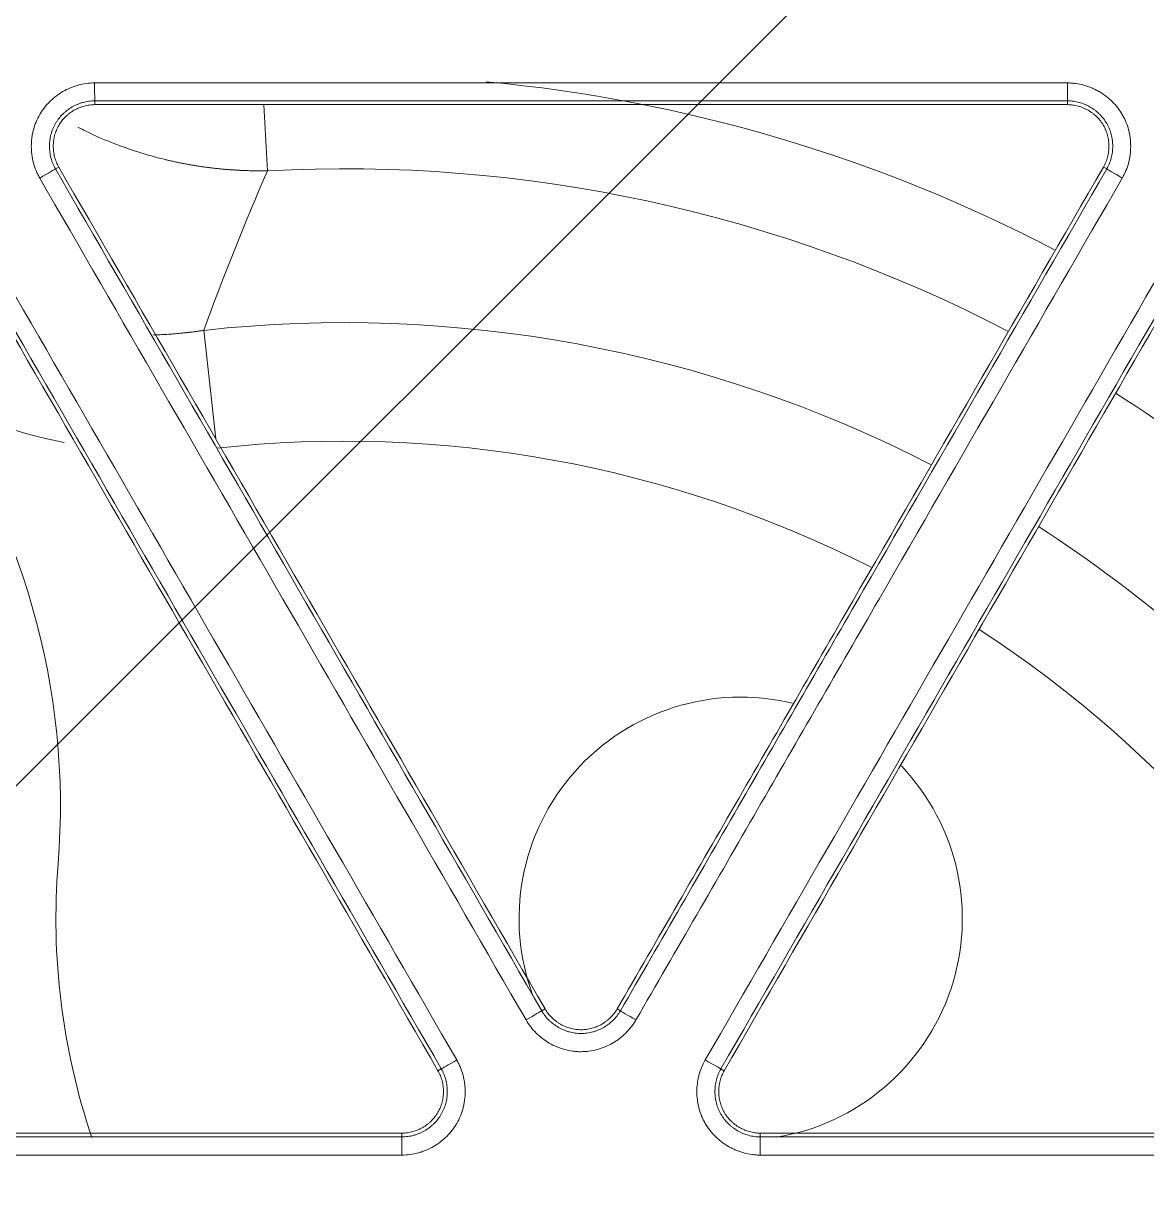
# Model space of a CAD drawing. Header units: inches. Extents: x 405346 to 489838, y -25612 to 14934.
# Drawn here: x 467194.61 to 467224.14, y 4260.79 to 4291.63 of the extents above; entities that cross this region are included whole.
import ezdxf

# ---------------------------------------------------------------- set-up
doc = ezdxf.new("R2010")
doc.units = ezdxf.units.IN
doc.header["$LTSCALE"] = 200
doc.header["$MEASUREMENT"] = 0
doc.layers.add('SS-EQ', color=2, linetype='Continuous', lineweight=20)

# ---------------------------------------------------------------- blocks, each defined once
blk = doc.blocks.new('4way무풍')
at = {"layer": 'SS-EQ'}
for p, q in [((330.224, 330.224), (-339.635, -339.635)), ((-47.784, -31.834), (-47.784, -31.934)), ((-43.244, -33.674), (-43.337, -31.936)), ((-22.209, -31.934), (-22.209, -31.834)), ((-48.732, -33.575), (-48.818, -33.625)), ((-21.175, -33.625), (-21.262, -33.575)), ((-44.917, -37.871), (-44.603, -40.726)), ((-36.031, -55.774), (-35.944, -55.724)), ((-34.049, -55.724), (-33.963, -55.774)), ((-38.76, -57.349), (-38.673, -57.299)), ((-31.32, -57.299), (-31.233, -57.349)), ((-39.708, -59.091), (-39.708, -58.991)), ((-30.286, -58.991), (-30.286, -59.091))]:
    blk.add_line(p, q, dxfattribs=at)
for centre, radius, start, end in [((-41.225, -71.404), 40.246, 62.3475, 84.6733), ((-41.225, -71.404), 37.784, 62.4994, 93.063), ((-41.225, -71.404), 33.735, 62.804, 96.2833), ((-67.642, -50.386), 18.954, 355.4037, 36.6822), ((-41.225, -71.404), 37.784, 26.937, 57.5368), ((-41.225, -71.404), 30.616, 63.0874, 96.2833), ((-41.225, -71.404), 33.735, 23.7166, 57.2436), ((-41.225, -71.404), 30.616, 23.7166, 56.9612), ((-30.8, -53.348), 5.828, 76.5113, 200.4075), ((-30.8, -53.348), 5.828, 279.2138, 43.5488), ((-30.8, -53.348), 18.006, 175.4037, 198.6645)]:
    blk.add_arc(centre, radius, start, end, dxfattribs=at)
for centre, major_axis, ratio, start_param, end_param in [((-47.784, -31.36), (0, 0.474), 0.008071, 1.575772, 3.106685), ((-22.209, -31.36), (0, 0.474), 0.00368, 1.576145, 3.106686), ((-49.228, -33.862), (-0.41, -0.237), 0.000501, 1.560947, 3.106686), ((-20.765, -33.862), (-0.41, 0.237), 0.006725, 0.034907, 1.570738), ((-36.441, -56.01), (0.41, 0.237), 0.00535, 4.702787, 6.248278), ((-33.552, -56.01), (-0.41, 0.237), 0.010809, 0.034902, 1.571054), ((-38.263, -57.062), (-0.41, -0.237), 0.005342, 0.034907, 1.560886), ((-31.73, -57.062), (0.41, -0.237), 0.010847, 4.713027, 6.248277), ((-39.708, -59.564), (0, 0.474), 0.006087, 0.034964, 1.580791), ((-30.286, -59.564), (0, 0.474), 0.004599, 0.034907, 1.580984)]:
    blk.add_ellipse(centre, major_axis=major_axis, ratio=ratio, start_param=start_param, end_param=end_param, dxfattribs=at)
for points, knots in [([(-0.032, -346.294), (-6.969, -346.294), (-13.906, -346.294), (-27.78, -346.294), (-34.717, -346.294), (-55.528, -346.294), (-69.403, -346.294), (-97.151, -346.294), (-111.025, -346.294), (-138.774, -346.294), (-152.648, -346.294), (-180.396, -346.294), (-194.27, -346.294), (-215.082, -346.294), (-222.019, -346.294), (-235.893, -346.294), (-242.83, -346.294), (-253.236, -346.294), (-256.704, -346.293), (-263.641, -346.293), (-267.11, -346.294), (-272.313, -346.294), (-274.047, -346.294), (-276.648, -346.294), (-277.515, -346.294), (-279.25, -346.294), (-280.117, -346.293), (-281.418, -346.293), (-281.851, -346.293), (-282.718, -346.293), (-283.152, -346.293), (-283.802, -346.293), (-284.019, -346.294), (-284.453, -346.294), (-284.669, -346.294), (-285.103, -346.294), (-285.32, -346.293), (-285.753, -346.291), (-285.97, -346.288), (-286.62, -346.277), (-287.053, -346.265), (-287.92, -346.232), (-288.353, -346.21), (-289.653, -346.133), (-290.519, -346.062), (-291.817, -345.929), (-292.25, -345.88), (-292.899, -345.799), (-293.116, -345.771), (-293.548, -345.713), (-294.627, -345.561), (-295.697, -345.382), (-298.249, -344.898), (-299.929, -344.504), (-302.417, -343.81), (-304.065, -343.313), (-305.692, -342.746), (-308.116, -341.843), (-309.711, -341.172), (-311.481, -340.336), (-311.677, -340.242), (-312.069, -340.051), (-312.265, -339.955), (-312.85, -339.663), (-313.238, -339.464), (-314.393, -338.857), (-315.91, -338.018), (-317.384, -337.119), (-318.837, -336.19), (-319.553, -335.711), (-320.962, -334.724), (-322.351, -333.708), (-324.369, -332.095), (-326.323, -330.394), (-327.582, -329.2), (-328.355, -328.435), (-328.586, -328.204), (-328.815, -327.971), (-328.968, -327.815), (-329.044, -327.737), (-329.423, -327.345), (-329.723, -327.029), (-330.61, -326.073), (-331.762, -324.777), (-333.398, -322.77), (-334.43, -321.391), (-335.932, -319.291), (-336.873, -317.851), (-338.196, -315.627), (-339.047, -314.124), (-339.838, -312.58), (-340.313, -311.601), (-340.454, -311.306), (-340.593, -311.01), (-340.685, -310.813), (-340.731, -310.713), (-340.958, -310.218), (-341.135, -309.821), (-341.654, -308.624), (-342.309, -307.019), (-343.186, -304.583), (-343.7, -302.939), (-344.419, -300.46), (-344.828, -298.788), (-345.336, -296.251), (-345.487, -295.401), (-345.755, -293.691), (-345.871, -292.831), (-345.994, -291.749), (-346.017, -291.533), (-346.062, -291.099), (-346.083, -290.882), (-346.143, -290.23), (-346.178, -289.796), (-346.239, -288.927), (-346.265, -288.493), (-346.307, -287.624), (-346.324, -287.19), (-346.342, -286.538), (-346.347, -286.321), (-346.354, -285.886), (-346.356, -285.669), (-346.359, -285.235), (-346.359, -285.017), (-346.359, -284.583), (-346.359, -284.366), (-346.358, -283.714), (-346.358, -283.28), (-346.358, -282.411), (-346.358, -281.976), (-346.358, -280.673), (-346.358, -279.804), (-346.359, -278.066), (-346.359, -277.197), (-346.359, -274.59), (-346.359, -272.852), (-346.358, -264.163), (-346.358, -257.211), (-346.359, -236.356), (-346.359, -222.453), (-346.359, -194.646), (-346.359, -180.743), (-346.359, -152.936), (-346.359, -139.033), (-346.359, -111.226), (-346.359, -69.517), (-346.359, -27.807), (-346.359, 0)], [0, 0, 0, 0, 0.03125, 0.03125, 0.0625, 0.0625, 0.125, 0.125, 0.1875, 0.1875, 0.25, 0.25, 0.3125, 0.3125, 0.34375, 0.34375, 0.375, 0.375, 0.390625, 0.390625, 0.40625, 0.40625, 0.414063, 0.414063, 0.417969, 0.417969, 0.421875, 0.421875, 0.423828, 0.423828, 0.425781, 0.425781, 0.426758, 0.426758, 0.427734, 0.427734, 0.428711, 0.428711, 0.429688, 0.429688, 0.431641, 0.431641, 0.433594, 0.433594, 0.4375, 0.4375, 0.439453, 0.439453, 0.44043, 0.44043, 0.441406, 0.445313, 0.445313, 0.453125, 0.453125, 0.457031, 0.460938, 0.460938, 0.46875, 0.46875, 0.469727, 0.469727, 0.470703, 0.470703, 0.472656, 0.472656, 0.476563, 0.480469, 0.480469, 0.484375, 0.484375, 0.488281, 0.492188, 0.496094, 0.5, 0.5, 0.500977, 0.501465, 0.501465, 0.501953, 0.501953, 0.503906, 0.503906, 0.507813, 0.511719, 0.515625, 0.515625, 0.523438, 0.523438, 0.527344, 0.53125, 0.53125, 0.532227, 0.532715, 0.532715, 0.533203, 0.533203, 0.535156, 0.535156, 0.539063, 0.542969, 0.546875, 0.546875, 0.554688, 0.554688, 0.558594, 0.558594, 0.5625, 0.5625, 0.563477, 0.563477, 0.564453, 0.564453, 0.566406, 0.566406, 0.568359, 0.568359, 0.570313, 0.570313, 0.571289, 0.571289, 0.572266, 0.572266, 0.573242, 0.573242, 0.574219, 0.574219, 0.576172, 0.576172, 0.578125, 0.578125, 0.582031, 0.582031, 0.585938, 0.585938, 0.59375, 0.59375, 0.625, 0.625, 0.6875, 0.6875, 0.75, 0.75, 0.8125, 0.8125, 0.875, 1, 1, 1, 1]), ([(-345.164, 0), (-345.164, -27.72), (-345.163, -69.3), (-345.162, -110.879), (-345.161, -138.599), (-345.16, -152.459), (-345.158, -180.179), (-345.157, -194.038), (-345.154, -221.758), (-345.152, -235.618), (-345.147, -256.408), (-345.146, -263.338), (-345.145, -272), (-345.144, -273.733), (-345.144, -276.331), (-345.144, -277.198), (-345.143, -278.93), (-345.142, -279.796), (-345.142, -281.096), (-345.141, -281.529), (-345.141, -282.395), (-345.141, -282.828), (-345.141, -283.694), (-345.141, -284.128), (-345.14, -284.777), (-345.139, -284.994), (-345.136, -285.427), (-345.134, -285.643), (-345.124, -286.293), (-345.113, -286.726), (-345.08, -287.592), (-345.06, -288.025), (-345.009, -288.891), (-344.978, -289.324), (-344.926, -289.973), (-344.898, -290.298), (-344.868, -290.623), (-344.847, -290.839), (-344.836, -290.947), (-344.736, -291.92), (-344.629, -292.78), (-344.379, -294.49), (-344.236, -295.341), (-343.754, -297.876), (-343.361, -299.547), (-342.665, -302.025), (-342.166, -303.667), (-341.312, -306.101), (-340.67, -307.704), (-340.162, -308.899), (-339.901, -309.494), (-339.629, -310.087), (-339.446, -310.481), (-339.353, -310.678), (-338.885, -311.657), (-338.495, -312.43), (-337.684, -313.955), (-337.263, -314.706), (-336.391, -316.189), (-335.94, -316.919), (-335.007, -318.36), (-334.525, -319.069), (-333.532, -320.468), (-332.508, -321.846), (-330.881, -323.85), (-329.735, -325.144), (-328.853, -326.098), (-328.555, -326.413), (-328.177, -326.804), (-328.101, -326.882), (-327.949, -327.038), (-327.721, -327.27), (-327.491, -327.501), (-326.721, -328.264), (-325.466, -329.454), (-323.518, -331.15), (-321.504, -332.756), (-320.119, -333.767), (-318.711, -334.749), (-317.997, -335.224), (-316.546, -336.146), (-315.81, -336.593), (-314.315, -337.455), (-313.557, -337.871), (-312.595, -338.371), (-312.305, -338.52), (-312.014, -338.667), (-311.819, -338.764), (-311.722, -338.813), (-311.235, -339.053), (-310.844, -339.241), (-309.666, -339.791), (-308.875, -340.139), (-307.283, -340.8), (-305.68, -341.425), (-303.244, -342.258), (-301.598, -342.743), (-299.114, -343.417), (-297.436, -343.797), (-294.888, -344.259), (-294.033, -344.395), (-292.957, -344.543), (-292.742, -344.571), (-292.31, -344.625), (-291.663, -344.704), (-291.015, -344.771), (-289.72, -344.892), (-288.856, -344.954), (-287.56, -345.019), (-287.128, -345.036), (-286.48, -345.054), (-286.264, -345.059), (-285.831, -345.067), (-285.615, -345.069), (-285.183, -345.073), (-284.967, -345.074), (-284.534, -345.075), (-284.318, -345.075), (-283.67, -345.076), (-283.237, -345.076), (-282.589, -345.076), (-282.373, -345.076), (-281.94, -345.076), (-281.724, -345.076), (-281.075, -345.076), (-280.643, -345.077), (-279.346, -345.077), (-278.481, -345.078), (-276.752, -345.079), (-275.887, -345.079), (-273.293, -345.079), (-271.563, -345.08), (-262.916, -345.081), (-255.998, -345.082), (-242.162, -345.085), (-235.244, -345.086), (-221.408, -345.089), (-214.49, -345.09), (-193.736, -345.092), (-179.9, -345.094), (-152.228, -345.096), (-138.392, -345.096), (-110.72, -345.097), (-96.884, -345.098), (-69.212, -345.098), (-55.376, -345.099), (-34.622, -345.099), (-27.704, -345.099), (-13.868, -345.099), (-6.95, -345.099), (-0.032, -345.099)], [0, 0, 0, 0, 0.125, 0.1875, 0.1875, 0.25, 0.25, 0.3125, 0.3125, 0.375, 0.375, 0.40625, 0.40625, 0.414063, 0.414063, 0.417969, 0.417969, 0.421875, 0.421875, 0.423828, 0.423828, 0.425781, 0.425781, 0.427734, 0.427734, 0.428711, 0.428711, 0.429688, 0.429688, 0.431641, 0.431641, 0.433594, 0.433594, 0.435547, 0.435547, 0.436523, 0.437012, 0.437012, 0.4375, 0.4375, 0.441406, 0.441406, 0.445313, 0.445313, 0.453125, 0.453125, 0.457031, 0.460938, 0.464844, 0.464844, 0.466797, 0.467773, 0.467773, 0.46875, 0.46875, 0.472656, 0.472656, 0.476563, 0.476563, 0.480469, 0.480469, 0.484375, 0.484375, 0.488281, 0.492188, 0.496094, 0.496094, 0.498047, 0.498047, 0.498535, 0.498535, 0.499023, 0.5, 0.5, 0.503906, 0.507813, 0.511719, 0.515625, 0.515625, 0.519531, 0.519531, 0.523438, 0.523438, 0.527344, 0.527344, 0.52832, 0.528809, 0.528809, 0.529297, 0.529297, 0.53125, 0.53125, 0.535156, 0.535156, 0.539063, 0.542969, 0.546875, 0.546875, 0.554688, 0.554688, 0.558594, 0.558594, 0.55957, 0.55957, 0.560547, 0.5625, 0.5625, 0.566406, 0.566406, 0.568359, 0.568359, 0.569336, 0.569336, 0.570313, 0.570313, 0.571289, 0.571289, 0.572266, 0.572266, 0.574219, 0.574219, 0.575195, 0.575195, 0.576172, 0.576172, 0.578125, 0.578125, 0.582031, 0.582031, 0.585938, 0.585938, 0.59375, 0.59375, 0.625, 0.625, 0.65625, 0.65625, 0.6875, 0.6875, 0.75, 0.75, 0.8125, 0.8125, 0.875, 0.875, 0.9375, 0.9375, 0.96875, 0.96875, 1, 1, 1, 1]), ([(-49.232, -33.865), (-49.251, -33.833), (-49.268, -33.8), (-49.3, -33.734), (-49.315, -33.701), (-49.356, -33.6), (-49.402, -33.463), (-49.43, -33.32), (-49.442, -33.23), (-49.444, -33.211), (-49.447, -33.175), (-49.451, -33.12), (-49.453, -33.066), (-49.453, -32.957), (-49.448, -32.885), (-49.434, -32.777), (-49.429, -32.741), (-49.418, -32.687), (-49.414, -32.669), (-49.406, -32.633), (-49.402, -32.616), (-49.378, -32.527), (-49.332, -32.39), (-49.269, -32.26), (-49.214, -32.165), (-49.194, -32.134), (-49.154, -32.073), (-49.132, -32.043), (-49.066, -31.957), (-49.018, -31.903), (-48.941, -31.827), (-48.901, -31.79), (-48.859, -31.754), (-48.831, -31.731), (-48.816, -31.72), (-48.743, -31.664), (-48.623, -31.584), (-48.493, -31.52), (-48.409, -31.485), (-48.392, -31.478), (-48.358, -31.465), (-48.34, -31.459), (-48.288, -31.441), (-48.253, -31.43), (-48.148, -31.401), (-48.077, -31.387), (-47.934, -31.368), (-47.861, -31.363), (-47.788, -31.363)], [0, 0, 0, 0, 0.03125, 0.03125, 0.0625, 0.0625, 0.125, 0.1875, 0.1875, 0.203125, 0.203125, 0.21875, 0.25, 0.25, 0.3125, 0.3125, 0.34375, 0.34375, 0.359375, 0.359375, 0.375, 0.375, 0.4375, 0.5, 0.5, 0.53125, 0.53125, 0.5625, 0.5625, 0.625, 0.625, 0.65625, 0.671875, 0.671875, 0.6875, 0.6875, 0.75, 0.8125, 0.8125, 0.828125, 0.828125, 0.84375, 0.84375, 0.875, 0.875, 0.9375, 0.9375, 1, 1, 1, 1]), ([(-22.211, -31.363), (-22.174, -31.363), (-22.138, -31.364), (-22.064, -31.369), (-22.028, -31.373), (-21.92, -31.388), (-21.778, -31.417), (-21.641, -31.464), (-21.556, -31.499), (-21.54, -31.506), (-21.506, -31.522), (-21.457, -31.545), (-21.409, -31.571), (-21.315, -31.625), (-21.254, -31.666), (-21.168, -31.732), (-21.14, -31.755), (-21.098, -31.791), (-21.085, -31.803), (-21.058, -31.828), (-21.045, -31.841), (-20.98, -31.905), (-20.884, -32.013), (-20.803, -32.134), (-20.748, -32.229), (-20.731, -32.261), (-20.699, -32.327), (-20.684, -32.36), (-20.643, -32.461), (-20.62, -32.529), (-20.592, -32.634), (-20.584, -32.67), (-20.573, -32.723), (-20.57, -32.741), (-20.564, -32.777), (-20.562, -32.795), (-20.55, -32.886), (-20.541, -33.031), (-20.55, -33.176), (-20.562, -33.266), (-20.564, -33.284), (-20.57, -33.32), (-20.573, -33.338), (-20.584, -33.392), (-20.592, -33.428), (-20.62, -33.533), (-20.643, -33.602), (-20.698, -33.736), (-20.73, -33.801), (-20.767, -33.865)], [0, 0, 0, 0, 0.03125, 0.03125, 0.0625, 0.0625, 0.125, 0.1875, 0.1875, 0.203125, 0.203125, 0.21875, 0.25, 0.25, 0.3125, 0.3125, 0.34375, 0.34375, 0.359375, 0.359375, 0.375, 0.375, 0.4375, 0.5, 0.5, 0.53125, 0.53125, 0.5625, 0.5625, 0.625, 0.625, 0.65625, 0.65625, 0.671875, 0.671875, 0.6875, 0.6875, 0.75, 0.8125, 0.8125, 0.828125, 0.828125, 0.84375, 0.84375, 0.875, 0.875, 0.9375, 0.9375, 1, 1, 1, 1]), ([(-47.784, -31.834), (-47.787, -31.834), (-47.791, -31.834), (-47.797, -31.834), (-47.807, -31.834), (-47.83, -31.835), (-47.876, -31.837), (-47.914, -31.841), (-47.991, -31.852), (-48.042, -31.862), (-48.117, -31.882), (-48.142, -31.89), (-48.192, -31.907), (-48.216, -31.917), (-48.288, -31.947), (-48.381, -31.993), (-48.468, -32.05), (-48.52, -32.09), (-48.53, -32.098), (-48.551, -32.115), (-48.581, -32.14), (-48.609, -32.167), (-48.665, -32.221), (-48.699, -32.26), (-48.747, -32.321), (-48.762, -32.343), (-48.791, -32.386), (-48.805, -32.408), (-48.844, -32.476), (-48.867, -32.523), (-48.906, -32.619), (-48.923, -32.668), (-48.942, -32.744), (-48.948, -32.769), (-48.958, -32.821), (-48.962, -32.846), (-48.972, -32.924), (-48.976, -32.976), (-48.976, -33.053), (-48.975, -33.079), (-48.972, -33.118), (-48.971, -33.131), (-48.969, -33.157), (-48.967, -33.171), (-48.959, -33.236), (-48.939, -33.338), (-48.907, -33.436), (-48.877, -33.508), (-48.867, -33.532), (-48.849, -33.567), (-48.843, -33.579), (-48.834, -33.597), (-48.83, -33.605), (-48.825, -33.614), (-48.821, -33.62), (-48.82, -33.622), (-48.818, -33.625)], [0, 0, 0, 0, 0.003906, 0.003906, 0.007813, 0.015625, 0.03125, 0.0625, 0.0625, 0.125, 0.125, 0.15625, 0.15625, 0.1875, 0.1875, 0.25, 0.3125, 0.3125, 0.328125, 0.328125, 0.34375, 0.375, 0.375, 0.4375, 0.4375, 0.46875, 0.46875, 0.5, 0.5, 0.5625, 0.5625, 0.625, 0.625, 0.65625, 0.65625, 0.6875, 0.6875, 0.75, 0.75, 0.78125, 0.78125, 0.796875, 0.796875, 0.8125, 0.8125, 0.875, 0.9375, 0.9375, 0.96875, 0.96875, 0.984375, 0.984375, 0.992187, 0.996094, 0.996094, 1, 1, 1, 1]), ([(-48.732, -33.575), (-48.756, -33.534), (-48.777, -33.491), (-48.813, -33.403), (-48.828, -33.358), (-48.846, -33.289), (-48.851, -33.265), (-48.86, -33.218), (-48.864, -33.194), (-48.873, -33.123), (-48.879, -33.028), (-48.873, -32.933), (-48.866, -32.874), (-48.864, -32.862), (-48.86, -32.838), (-48.854, -32.803), (-48.846, -32.768), (-48.828, -32.699), (-48.813, -32.654), (-48.786, -32.588), (-48.776, -32.566), (-48.755, -32.523), (-48.744, -32.502), (-48.708, -32.44), (-48.655, -32.361), (-48.592, -32.289), (-48.541, -32.239), (-48.523, -32.223), (-48.487, -32.191), (-48.468, -32.176), (-48.411, -32.133), (-48.372, -32.106), (-48.31, -32.071), (-48.289, -32.059), (-48.246, -32.038), (-48.224, -32.028), (-48.158, -32), (-48.068, -31.969), (-47.975, -31.95), (-47.88, -31.937), (-47.832, -31.934), (-47.784, -31.934)], [0, 0, 0, 0, 0.0625, 0.0625, 0.125, 0.125, 0.15625, 0.15625, 0.1875, 0.1875, 0.25, 0.3125, 0.3125, 0.328125, 0.328125, 0.34375, 0.375, 0.375, 0.4375, 0.4375, 0.46875, 0.46875, 0.5, 0.5, 0.5625, 0.625, 0.625, 0.65625, 0.65625, 0.6875, 0.6875, 0.75, 0.75, 0.78125, 0.78125, 0.8125, 0.8125, 0.875, 0.9375, 0.9375, 1, 1, 1, 1]), ([(-21.175, -33.625), (-21.173, -33.623), (-21.172, -33.62), (-21.169, -33.614), (-21.164, -33.605), (-21.153, -33.585), (-21.132, -33.545), (-21.116, -33.509), (-21.087, -33.437), (-21.07, -33.388), (-21.05, -33.312), (-21.045, -33.287), (-21.035, -33.235), (-21.031, -33.21), (-21.021, -33.132), (-21.014, -33.028), (-21.021, -32.925), (-21.029, -32.86), (-21.031, -32.847), (-21.035, -32.821), (-21.042, -32.782), (-21.05, -32.744), (-21.07, -32.669), (-21.086, -32.62), (-21.116, -32.548), (-21.127, -32.524), (-21.149, -32.477), (-21.162, -32.454), (-21.201, -32.386), (-21.259, -32.3), (-21.328, -32.222), (-21.384, -32.167), (-21.403, -32.149), (-21.442, -32.115), (-21.463, -32.098), (-21.525, -32.051), (-21.568, -32.022), (-21.635, -31.984), (-21.67, -31.965), (-21.705, -31.948), (-21.729, -31.937), (-21.741, -31.932), (-21.801, -31.907), (-21.9, -31.873), (-22.001, -31.852), (-22.078, -31.841), (-22.104, -31.838), (-22.144, -31.836), (-22.163, -31.835), (-22.186, -31.834), (-22.196, -31.834), (-22.203, -31.834), (-22.206, -31.834), (-22.209, -31.834)], [0, 0, 0, 0, 0.003906, 0.003906, 0.007813, 0.015625, 0.03125, 0.0625, 0.0625, 0.125, 0.125, 0.15625, 0.15625, 0.1875, 0.1875, 0.25, 0.3125, 0.3125, 0.328125, 0.328125, 0.34375, 0.375, 0.375, 0.4375, 0.4375, 0.46875, 0.46875, 0.5, 0.5, 0.5625, 0.625, 0.625, 0.65625, 0.65625, 0.6875, 0.6875, 0.75, 0.75, 0.78125, 0.796875, 0.796875, 0.8125, 0.8125, 0.875, 0.9375, 0.9375, 0.96875, 0.96875, 0.984375, 0.992188, 0.996094, 0.996094, 1, 1, 1, 1]), ([(-22.209, -31.934), (-22.161, -31.934), (-22.114, -31.937), (-22.019, -31.95), (-21.973, -31.96), (-21.904, -31.979), (-21.881, -31.986), (-21.836, -32.001), (-21.813, -32.01), (-21.747, -32.038), (-21.662, -32.08), (-21.583, -32.133), (-21.535, -32.169), (-21.525, -32.176), (-21.507, -32.192), (-21.479, -32.215), (-21.453, -32.239), (-21.402, -32.289), (-21.371, -32.324), (-21.327, -32.381), (-21.313, -32.4), (-21.286, -32.44), (-21.274, -32.46), (-21.238, -32.522), (-21.196, -32.608), (-21.166, -32.698), (-21.148, -32.768), (-21.142, -32.791), (-21.133, -32.838), (-21.129, -32.862), (-21.12, -32.933), (-21.117, -32.98), (-21.117, -33.051), (-21.118, -33.075), (-21.121, -33.123), (-21.123, -33.147), (-21.132, -33.218), (-21.15, -33.312), (-21.18, -33.402), (-21.216, -33.49), (-21.238, -33.534), (-21.262, -33.575)], [0, 0, 0, 0, 0.0625, 0.0625, 0.125, 0.125, 0.15625, 0.15625, 0.1875, 0.1875, 0.25, 0.3125, 0.3125, 0.328125, 0.328125, 0.34375, 0.375, 0.375, 0.4375, 0.4375, 0.46875, 0.46875, 0.5, 0.5, 0.5625, 0.625, 0.625, 0.65625, 0.65625, 0.6875, 0.6875, 0.75, 0.75, 0.78125, 0.78125, 0.8125, 0.8125, 0.875, 0.9375, 0.9375, 1, 1, 1, 1]), ([(-43.244, -33.674), (-43.26, -33.674), (-43.292, -33.674), (-43.341, -33.675), (-43.389, -33.675), (-43.438, -33.675), (-43.486, -33.675), (-43.535, -33.675), (-43.583, -33.674), (-43.631, -33.673), (-43.68, -33.672), (-43.728, -33.671), (-43.776, -33.669), (-43.824, -33.668), (-43.872, -33.666), (-43.92, -33.664), (-43.968, -33.662), (-44.016, -33.659), (-44.064, -33.656), (-44.112, -33.653), (-44.159, -33.65), (-44.207, -33.647), (-44.254, -33.643), (-44.302, -33.64), (-44.349, -33.636), (-44.397, -33.632), (-44.444, -33.627), (-44.491, -33.623), (-44.538, -33.618), (-44.586, -33.613), (-44.633, -33.608), (-44.679, -33.602), (-44.726, -33.597), (-44.773, -33.591), (-44.82, -33.585), (-44.866, -33.579), (-44.913, -33.572), (-44.96, -33.566), (-45.006, -33.559), (-45.052, -33.552), (-45.098, -33.545), (-45.145, -33.538), (-45.191, -33.53), (-45.237, -33.522), (-45.282, -33.514), (-45.328, -33.506), (-45.374, -33.498), (-45.419, -33.489), (-45.465, -33.481), (-45.51, -33.472), (-45.556, -33.463), (-45.601, -33.453), (-45.646, -33.444), (-45.691, -33.434), (-45.736, -33.425), (-45.781, -33.415), (-45.825, -33.404), (-45.87, -33.394), (-45.914, -33.383), (-46.169, -33.322), (-46.631, -33.192), (-47.286, -32.961), (-47.818, -32.731), (-48.13, -32.577), (-48.234, -32.523)], [0, 0, 0, 0, 0.009407, 0.018805, 0.028196, 0.037578, 0.046951, 0.056316, 0.065673, 0.075021, 0.08436, 0.09369, 0.103011, 0.112324, 0.121627, 0.130922, 0.140207, 0.149482, 0.158749, 0.168006, 0.177253, 0.186491, 0.19572, 0.204938, 0.214147, 0.223346, 0.232535, 0.241713, 0.250882, 0.260041, 0.269189, 0.278327, 0.287455, 0.296572, 0.305679, 0.314775, 0.32386, 0.332935, 0.341999, 0.351052, 0.360094, 0.369125, 0.378145, 0.387154, 0.396151, 0.405138, 0.414113, 0.423077, 0.432029, 0.440969, 0.449899, 0.458816, 0.467722, 0.476616, 0.485498, 0.494368, 0.503227, 0.512073, 0.520907, 0.52973, 0.66431, 0.798487, 0.932121, 1, 1, 1, 1]), ([(-48.732, -33.575), (-46.601, -37.267), (-44.469, -40.958), (-40.207, -48.341), (-38.076, -52.032), (-35.944, -55.724)], [0, 0, 0, 0, 0.5, 0.5, 1, 1, 1, 1]), ([(-34.049, -55.724), (-33.516, -54.801), (-32.983, -53.878), (-31.918, -52.032), (-30.319, -49.264), (-26.59, -42.804), (-23.393, -37.267), (-21.262, -33.575)], [0, 0, 0, 0, 0.125, 0.125, 0.25, 0.5, 1, 1, 1, 1]), ([(-36.444, -56.015), (-38.575, -52.323), (-40.706, -48.631), (-44.969, -41.248), (-47.101, -37.556), (-49.232, -33.865)], [0, 0, 0, 0, 0.5, 0.5, 1, 1, 1, 1]), ([(-48.818, -33.625), (-46.687, -37.317), (-44.556, -41.008), (-40.293, -48.391), (-38.162, -52.082), (-36.031, -55.774)], [0, 0, 0, 0, 0.5, 0.5, 1, 1, 1, 1]), ([(-33.963, -55.774), (-33.429, -54.851), (-32.897, -53.928), (-31.831, -52.082), (-31.299, -51.16), (-29.7, -48.391), (-26.503, -42.854), (-23.306, -37.317), (-21.175, -33.625)], [0, 0, 0, 0, 0.125, 0.125, 0.25, 0.25, 0.5, 1, 1, 1, 1]), ([(-20.767, -33.865), (-22.898, -37.556), (-25.029, -41.248), (-28.226, -46.786), (-29.825, -49.554), (-31.423, -52.323), (-32.489, -54.169), (-33.022, -55.092), (-33.555, -56.015)], [0, 0, 0, 0, 0.5, 0.5, 0.75, 0.875, 0.875, 1, 1, 1, 1]), ([(-38.673, -57.299), (-40.805, -53.608), (-42.936, -49.917), (-47.198, -42.534), (-49.329, -38.842), (-51.461, -35.151)], [0, 0, 0, 0, 0.5, 0.5, 1, 1, 1, 1]), ([(-51.055, -34.917), (-48.923, -38.608), (-46.792, -42.3), (-42.529, -49.684), (-40.397, -53.375), (-38.266, -57.067)], [0, 0, 0, 0, 0.5, 0.5, 1, 1, 1, 1]), ([(-38.76, -57.349), (-40.891, -53.658), (-43.022, -49.967), (-47.285, -42.584), (-49.416, -38.892), (-51.547, -35.201)], [0, 0, 0, 0, 0.5, 0.5, 1, 1, 1, 1]), ([(-46.237, -37.993), (-46.209, -37.992), (-46.152, -37.99), (-46.066, -37.987), (-45.979, -37.983), (-45.892, -37.978), (-45.804, -37.972), (-45.716, -37.965), (-45.628, -37.958), (-45.54, -37.95), (-45.451, -37.941), (-45.362, -37.931), (-45.274, -37.921), (-45.185, -37.91), (-45.096, -37.898), (-45.006, -37.885), (-44.947, -37.876), (-44.917, -37.871)], [0, 0, 0, 0, 0.063291, 0.128902, 0.194714, 0.260727, 0.326941, 0.393355, 0.459968, 0.526781, 0.593792, 0.661001, 0.728408, 0.796012, 0.863812, 0.931808, 1, 1, 1, 1]), ([(-36.031, -55.774), (-36.029, -55.776), (-36.028, -55.779), (-36.024, -55.785), (-36.019, -55.793), (-36.007, -55.813), (-35.982, -55.851), (-35.96, -55.883), (-35.912, -55.944), (-35.878, -55.983), (-35.822, -56.038), (-35.803, -56.056), (-35.763, -56.09), (-35.743, -56.107), (-35.681, -56.154), (-35.594, -56.211), (-35.501, -56.258), (-35.441, -56.283), (-35.429, -56.288), (-35.404, -56.297), (-35.367, -56.31), (-35.33, -56.322), (-35.255, -56.343), (-35.204, -56.353), (-35.127, -56.363), (-35.101, -56.366), (-35.049, -56.37), (-35.023, -56.371), (-34.945, -56.371), (-34.841, -56.363), (-34.739, -56.343), (-34.664, -56.322), (-34.639, -56.314), (-34.589, -56.297), (-34.565, -56.288), (-34.493, -56.258), (-34.446, -56.235), (-34.379, -56.196), (-34.346, -56.175), (-34.314, -56.153), (-34.292, -56.138), (-34.282, -56.13), (-34.23, -56.091), (-34.151, -56.023), (-34.082, -55.945), (-34.034, -55.884), (-34.019, -55.862), (-33.99, -55.819), (-33.976, -55.797), (-33.963, -55.774)], [0, 0, 0, 0, 0.003906, 0.003906, 0.007813, 0.015625, 0.03125, 0.0625, 0.0625, 0.125, 0.125, 0.15625, 0.15625, 0.1875, 0.1875, 0.25, 0.3125, 0.3125, 0.328125, 0.328125, 0.34375, 0.375, 0.375, 0.4375, 0.4375, 0.46875, 0.46875, 0.5, 0.5, 0.5625, 0.625, 0.625, 0.65625, 0.65625, 0.6875, 0.6875, 0.75, 0.75, 0.78125, 0.796875, 0.796875, 0.8125, 0.8125, 0.875, 0.9375, 0.9375, 0.96875, 0.96875, 1, 1, 1, 1]), ([(-34.049, -55.724), (-34.073, -55.766), (-34.1, -55.805), (-34.158, -55.88), (-34.189, -55.916), (-34.24, -55.966), (-34.258, -55.982), (-34.294, -56.014), (-34.313, -56.029), (-34.37, -56.072), (-34.449, -56.125), (-34.534, -56.167), (-34.59, -56.19), (-34.601, -56.195), (-34.623, -56.203), (-34.657, -56.216), (-34.691, -56.226), (-34.76, -56.245), (-34.806, -56.255), (-34.877, -56.264), (-34.901, -56.267), (-34.949, -56.27), (-34.973, -56.271), (-35.045, -56.271), (-35.139, -56.264), (-35.233, -56.245), (-35.302, -56.227), (-35.325, -56.219), (-35.37, -56.204), (-35.393, -56.195), (-35.459, -56.168), (-35.501, -56.147), (-35.563, -56.111), (-35.583, -56.098), (-35.623, -56.072), (-35.643, -56.058), (-35.7, -56.014), (-35.772, -55.952), (-35.835, -55.881), (-35.893, -55.806), (-35.92, -55.766), (-35.944, -55.724)], [0, 0, 0, 0, 0.0625, 0.0625, 0.125, 0.125, 0.15625, 0.15625, 0.1875, 0.1875, 0.25, 0.3125, 0.3125, 0.328125, 0.328125, 0.34375, 0.375, 0.375, 0.4375, 0.4375, 0.46875, 0.46875, 0.5, 0.5, 0.5625, 0.625, 0.625, 0.65625, 0.65625, 0.6875, 0.6875, 0.75, 0.75, 0.78125, 0.78125, 0.8125, 0.8125, 0.875, 0.9375, 0.9375, 1, 1, 1, 1]), ([(-33.555, -56.015), (-33.573, -56.047), (-33.592, -56.078), (-33.633, -56.139), (-33.655, -56.168), (-33.722, -56.254), (-33.818, -56.363), (-33.927, -56.458), (-34, -56.514), (-34.015, -56.524), (-34.044, -56.546), (-34.09, -56.577), (-34.136, -56.605), (-34.23, -56.66), (-34.295, -56.692), (-34.396, -56.734), (-34.43, -56.747), (-34.482, -56.765), (-34.499, -56.77), (-34.534, -56.781), (-34.552, -56.786), (-34.64, -56.81), (-34.782, -56.839), (-34.926, -56.849), (-35.036, -56.849), (-35.073, -56.848), (-35.146, -56.843), (-35.182, -56.839), (-35.289, -56.824), (-35.36, -56.81), (-35.465, -56.781), (-35.5, -56.771), (-35.552, -56.753), (-35.569, -56.747), (-35.603, -56.734), (-35.62, -56.727), (-35.704, -56.692), (-35.835, -56.627), (-35.955, -56.547), (-36.028, -56.492), (-36.042, -56.48), (-36.07, -56.457), (-36.084, -56.445), (-36.126, -56.409), (-36.153, -56.384), (-36.23, -56.308), (-36.278, -56.253), (-36.366, -56.139), (-36.407, -56.078), (-36.444, -56.015)], [0, 0, 0, 0, 0.03125, 0.03125, 0.0625, 0.0625, 0.125, 0.1875, 0.1875, 0.203125, 0.203125, 0.21875, 0.25, 0.25, 0.3125, 0.3125, 0.34375, 0.34375, 0.359375, 0.359375, 0.375, 0.375, 0.4375, 0.5, 0.5, 0.53125, 0.53125, 0.5625, 0.5625, 0.625, 0.625, 0.65625, 0.65625, 0.671875, 0.671875, 0.6875, 0.6875, 0.75, 0.8125, 0.8125, 0.828125, 0.828125, 0.84375, 0.84375, 0.875, 0.875, 0.9375, 0.9375, 1, 1, 1, 1]), ([(-38.266, -57.067), (-38.248, -57.099), (-38.23, -57.131), (-38.198, -57.197), (-38.183, -57.23), (-38.142, -57.331), (-38.096, -57.469), (-38.068, -57.611), (-38.057, -57.702), (-38.055, -57.72), (-38.051, -57.757), (-38.047, -57.811), (-38.045, -57.866), (-38.045, -57.974), (-38.05, -58.047), (-38.064, -58.155), (-38.07, -58.191), (-38.08, -58.245), (-38.084, -58.263), (-38.092, -58.298), (-38.097, -58.316), (-38.12, -58.404), (-38.166, -58.542), (-38.23, -58.672), (-38.284, -58.767), (-38.304, -58.798), (-38.345, -58.859), (-38.366, -58.888), (-38.432, -58.974), (-38.48, -59.028), (-38.557, -59.105), (-38.597, -59.142), (-38.639, -59.177), (-38.668, -59.2), (-38.682, -59.212), (-38.755, -59.267), (-38.876, -59.348), (-39.006, -59.412), (-39.09, -59.447), (-39.107, -59.454), (-39.141, -59.467), (-39.158, -59.473), (-39.21, -59.491), (-39.245, -59.502), (-39.35, -59.53), (-39.421, -59.545), (-39.564, -59.564), (-39.637, -59.569), (-39.71, -59.569)], [0, 0, 0, 0, 0.03125, 0.03125, 0.0625, 0.0625, 0.125, 0.1875, 0.1875, 0.203125, 0.203125, 0.21875, 0.25, 0.25, 0.3125, 0.3125, 0.34375, 0.34375, 0.359375, 0.359375, 0.375, 0.375, 0.4375, 0.5, 0.5, 0.53125, 0.53125, 0.5625, 0.5625, 0.625, 0.625, 0.65625, 0.671875, 0.671875, 0.6875, 0.6875, 0.75, 0.8125, 0.8125, 0.828125, 0.828125, 0.84375, 0.84375, 0.875, 0.875, 0.9375, 0.9375, 1, 1, 1, 1]), ([(-39.708, -59.091), (-39.704, -59.091), (-39.701, -59.091), (-39.695, -59.09), (-39.685, -59.09), (-39.662, -59.09), (-39.616, -59.087), (-39.578, -59.083), (-39.5, -59.073), (-39.45, -59.063), (-39.374, -59.042), (-39.349, -59.034), (-39.3, -59.017), (-39.275, -59.008), (-39.203, -58.978), (-39.11, -58.932), (-39.024, -58.874), (-38.972, -58.834), (-38.961, -58.826), (-38.941, -58.81), (-38.911, -58.785), (-38.882, -58.758), (-38.827, -58.703), (-38.793, -58.665), (-38.745, -58.603), (-38.73, -58.582), (-38.701, -58.539), (-38.687, -58.516), (-38.647, -58.448), (-38.625, -58.402), (-38.585, -58.306), (-38.569, -58.257), (-38.549, -58.181), (-38.543, -58.155), (-38.533, -58.104), (-38.529, -58.078), (-38.519, -58.001), (-38.516, -57.949), (-38.516, -57.871), (-38.517, -57.845), (-38.519, -57.806), (-38.52, -57.793), (-38.523, -57.767), (-38.524, -57.754), (-38.532, -57.689), (-38.552, -57.587), (-38.585, -57.489), (-38.614, -57.416), (-38.625, -57.392), (-38.642, -57.357), (-38.648, -57.345), (-38.657, -57.328), (-38.662, -57.319), (-38.667, -57.311), (-38.67, -57.305), (-38.672, -57.302), (-38.673, -57.299)], [0, 0, 0, 0, 0.003906, 0.003906, 0.007813, 0.015625, 0.03125, 0.0625, 0.0625, 0.125, 0.125, 0.15625, 0.15625, 0.1875, 0.1875, 0.25, 0.3125, 0.3125, 0.328125, 0.328125, 0.34375, 0.375, 0.375, 0.4375, 0.4375, 0.46875, 0.46875, 0.5, 0.5, 0.5625, 0.5625, 0.625, 0.625, 0.65625, 0.65625, 0.6875, 0.6875, 0.75, 0.75, 0.78125, 0.78125, 0.796875, 0.796875, 0.8125, 0.8125, 0.875, 0.9375, 0.9375, 0.96875, 0.96875, 0.984375, 0.984375, 0.992188, 0.996094, 0.996094, 1, 1, 1, 1]), ([(-38.76, -57.349), (-38.736, -57.391), (-38.715, -57.434), (-38.679, -57.522), (-38.664, -57.567), (-38.646, -57.636), (-38.641, -57.659), (-38.632, -57.707), (-38.628, -57.73), (-38.619, -57.801), (-38.613, -57.896), (-38.619, -57.991), (-38.626, -58.051), (-38.628, -58.063), (-38.632, -58.087), (-38.638, -58.122), (-38.646, -58.157), (-38.664, -58.226), (-38.679, -58.271), (-38.706, -58.337), (-38.716, -58.359), (-38.737, -58.402), (-38.748, -58.423), (-38.784, -58.485), (-38.837, -58.564), (-38.9, -58.635), (-38.951, -58.686), (-38.969, -58.702), (-39.005, -58.734), (-39.023, -58.749), (-39.08, -58.792), (-39.12, -58.818), (-39.182, -58.854), (-39.213, -58.871), (-39.246, -58.886), (-39.267, -58.896), (-39.278, -58.901), (-39.334, -58.924), (-39.424, -58.955), (-39.517, -58.975), (-39.611, -58.988), (-39.66, -58.991), (-39.708, -58.991)], [0, 0, 0, 0, 0.0625, 0.0625, 0.125, 0.125, 0.15625, 0.15625, 0.1875, 0.1875, 0.25, 0.3125, 0.3125, 0.328125, 0.328125, 0.34375, 0.375, 0.375, 0.4375, 0.4375, 0.46875, 0.46875, 0.5, 0.5, 0.5625, 0.625, 0.625, 0.65625, 0.65625, 0.6875, 0.6875, 0.75, 0.75, 0.78125, 0.796875, 0.796875, 0.8125, 0.8125, 0.875, 0.9375, 0.9375, 1, 1, 1, 1]), ([(-30.288, -59.569), (-30.325, -59.569), (-30.361, -59.568), (-30.434, -59.563), (-30.471, -59.559), (-30.579, -59.544), (-30.721, -59.515), (-30.858, -59.468), (-30.942, -59.433), (-30.959, -59.425), (-30.992, -59.41), (-31.042, -59.387), (-31.09, -59.361), (-31.184, -59.306), (-31.244, -59.266), (-31.331, -59.2), (-31.359, -59.177), (-31.401, -59.141), (-31.414, -59.129), (-31.441, -59.104), (-31.454, -59.091), (-31.519, -59.027), (-31.615, -58.918), (-31.696, -58.798), (-31.751, -58.703), (-31.768, -58.671), (-31.8, -58.605), (-31.815, -58.572), (-31.856, -58.471), (-31.879, -58.403), (-31.907, -58.298), (-31.915, -58.262), (-31.925, -58.209), (-31.929, -58.191), (-31.935, -58.154), (-31.937, -58.136), (-31.949, -58.046), (-31.958, -57.901), (-31.949, -57.756), (-31.937, -57.666), (-31.935, -57.648), (-31.929, -57.611), (-31.926, -57.593), (-31.915, -57.539), (-31.907, -57.504), (-31.879, -57.399), (-31.856, -57.33), (-31.801, -57.196), (-31.769, -57.131), (-31.732, -57.067)], [0, 0, 0, 0, 0.03125, 0.03125, 0.0625, 0.0625, 0.125, 0.1875, 0.1875, 0.203125, 0.203125, 0.21875, 0.25, 0.25, 0.3125, 0.3125, 0.34375, 0.34375, 0.359375, 0.359375, 0.375, 0.375, 0.4375, 0.5, 0.5, 0.53125, 0.53125, 0.5625, 0.5625, 0.625, 0.625, 0.65625, 0.65625, 0.671875, 0.671875, 0.6875, 0.6875, 0.75, 0.8125, 0.8125, 0.828125, 0.828125, 0.84375, 0.84375, 0.875, 0.875, 0.9375, 0.9375, 1, 1, 1, 1]), ([(-31.32, -57.299), (-31.322, -57.302), (-31.323, -57.305), (-31.326, -57.311), (-31.331, -57.319), (-31.342, -57.339), (-31.363, -57.38), (-31.379, -57.416), (-31.408, -57.488), (-31.425, -57.537), (-31.444, -57.612), (-31.45, -57.638), (-31.46, -57.689), (-31.464, -57.715), (-31.474, -57.793), (-31.481, -57.896), (-31.474, -58), (-31.466, -58.065), (-31.464, -58.078), (-31.46, -58.104), (-31.453, -58.142), (-31.444, -58.18), (-31.425, -58.256), (-31.408, -58.305), (-31.379, -58.377), (-31.368, -58.4), (-31.345, -58.447), (-31.333, -58.471), (-31.294, -58.539), (-31.265, -58.582), (-31.201, -58.663), (-31.167, -58.702), (-31.111, -58.757), (-31.092, -58.775), (-31.052, -58.81), (-31.032, -58.826), (-30.97, -58.873), (-30.927, -58.902), (-30.86, -58.941), (-30.825, -58.959), (-30.79, -58.976), (-30.766, -58.987), (-30.754, -58.992), (-30.694, -59.018), (-30.595, -59.052), (-30.494, -59.073), (-30.417, -59.083), (-30.391, -59.086), (-30.351, -59.089), (-30.338, -59.089), (-30.319, -59.09), (-30.309, -59.09), (-30.299, -59.09), (-30.292, -59.091), (-30.289, -59.091), (-30.286, -59.091)], [0, 0, 0, 0, 0.003906, 0.003906, 0.007813, 0.015625, 0.03125, 0.0625, 0.0625, 0.125, 0.125, 0.15625, 0.15625, 0.1875, 0.1875, 0.25, 0.3125, 0.3125, 0.328125, 0.328125, 0.34375, 0.375, 0.375, 0.4375, 0.4375, 0.46875, 0.46875, 0.5, 0.5, 0.5625, 0.5625, 0.625, 0.625, 0.65625, 0.65625, 0.6875, 0.6875, 0.75, 0.75, 0.78125, 0.796875, 0.796875, 0.8125, 0.8125, 0.875, 0.9375, 0.9375, 0.96875, 0.96875, 0.984375, 0.984375, 0.992188, 0.996094, 0.996094, 1, 1, 1, 1]), ([(-30.286, -58.991), (-30.334, -58.991), (-30.381, -58.988), (-30.476, -58.975), (-30.522, -58.965), (-30.591, -58.946), (-30.614, -58.939), (-30.659, -58.923), (-30.682, -58.915), (-30.748, -58.887), (-30.833, -58.845), (-30.912, -58.792), (-30.96, -58.756), (-30.97, -58.748), (-30.988, -58.733), (-31.016, -58.71), (-31.042, -58.686), (-31.093, -58.636), (-31.124, -58.6), (-31.168, -58.544), (-31.182, -58.525), (-31.209, -58.485), (-31.221, -58.465), (-31.257, -58.402), (-31.299, -58.317), (-31.329, -58.227), (-31.348, -58.157), (-31.353, -58.134), (-31.362, -58.087), (-31.366, -58.063), (-31.375, -57.992), (-31.378, -57.945), (-31.378, -57.873), (-31.377, -57.849), (-31.374, -57.802), (-31.372, -57.778), (-31.363, -57.706), (-31.345, -57.613), (-31.315, -57.523), (-31.279, -57.434), (-31.258, -57.391), (-31.233, -57.349)], [0, 0, 0, 0, 0.0625, 0.0625, 0.125, 0.125, 0.15625, 0.15625, 0.1875, 0.1875, 0.25, 0.3125, 0.3125, 0.328125, 0.328125, 0.34375, 0.375, 0.375, 0.4375, 0.4375, 0.46875, 0.46875, 0.5, 0.5, 0.5625, 0.625, 0.625, 0.65625, 0.65625, 0.6875, 0.6875, 0.75, 0.75, 0.78125, 0.78125, 0.8125, 0.8125, 0.875, 0.9375, 0.9375, 1, 1, 1, 1])]:
    blk.add_open_spline(points, degree=3, knots=knots, dxfattribs=at)
for points in [[(-47.788, -31.363), (-39.262, -31.363), (-30.737, -31.363), (-22.211, -31.363)], [(-22.209, -31.834), (-30.734, -31.834), (-39.259, -31.834), (-47.784, -31.834)], [(-22.209, -31.934), (-30.734, -31.934), (-39.259, -31.934), (-47.784, -31.934)], [(-43.244, -33.674), (-43.846, -35.058), (-44.405, -36.458), (-44.917, -37.871)], [(-31.732, -57.067), (-27.47, -49.684), (-23.207, -42.3), (-18.944, -34.917)], [(-18.533, -35.151), (-22.795, -42.534), (-27.058, -49.917), (-31.32, -57.299)], [(-18.446, -35.201), (-22.709, -42.584), (-26.971, -49.967), (-31.233, -57.349)], [(-51.728, -39.773), (-50.735, -40.26), (-49.675, -40.611), (-48.589, -40.821)], [(-65.283, -58.991), (-56.758, -58.991), (-48.233, -58.991), (-39.708, -58.991)], [(-65.282, -59.091), (-56.758, -59.091), (-48.233, -59.091), (-39.708, -59.091)], [(-30.286, -58.991), (-21.761, -58.991), (-13.236, -58.991), (-4.711, -58.991)], [(-30.286, -59.091), (-21.761, -59.091), (-13.236, -59.091), (-4.711, -59.091)], [(-39.71, -59.569), (-48.236, -59.569), (-56.762, -59.569), (-65.287, -59.568)], [(-4.711, -59.569), (-13.237, -59.569), (-21.762, -59.569), (-30.288, -59.569)]]:
    blk.add_open_spline(points, degree=3, dxfattribs=at)

msp = doc.modelspace()

# ---------------------------------------------------------------- block references
msp.add_blockref('4way무풍', (467244.268, 4321.426))

doc.saveas('drawing.dxf')
